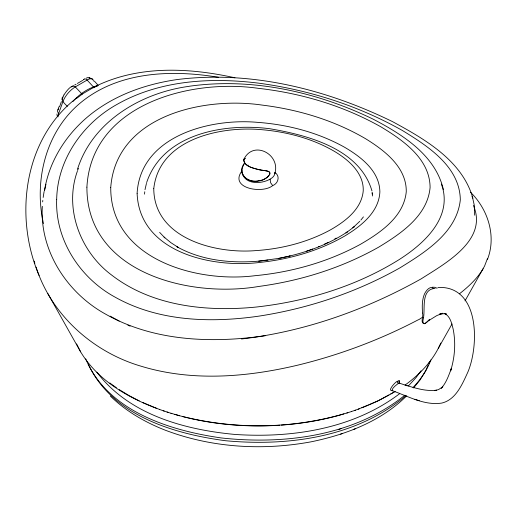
<?xml version="1.0" encoding="UTF-8"?>
<svg xmlns="http://www.w3.org/2000/svg" width="517" height="517" viewBox="0 0 517 517"><rect width="100%" height="100%" fill="white"/><g stroke="black" fill="none" stroke-linecap="round" stroke-linejoin="round"><path stroke-width="0.78" d="M42.329 206.354C39.531 250.887 67.236 293.042 105.546 314.103C153.736 341.394 211.789 343.475 265.421 335.695M57.956 116.887L58.55 113.824L62.99 101.397C65.407 95.451 69.86 90.326 75.275 86.908L87.218 80.012C89.047 78.597 93.428 77.628 93.448 81.091M242.208 172.407C244.431 185.525 263.89 184.285 272.226 177.706C273.409 176.704 274.469 175.405 274.74 173.835C281.17 154.292 252.91 139.416 243.669 159.779C244.179 166.5 253.492 168.135 258.733 169.634M474.671 215.214L474.38 205.714L472.796 198.58M274.766 173.628L274.786 172.794M144.501 194.153L144.773 191.768M42.659 201.888L42.808 200.409M43.163 197.442L44.1 191.536M270.12 179.166L270.578 182.695L272.692 185.603C278.185 183.632 280.453 175.916 274.915 172.549M45.942 184.272L44.456 190.876C49.393 159.346 68.276 131.156 93.564 112.15L95.264 110.916C119.207 93.441 147.952 83.786 177.098 79.566L178.268 79.418C251.617 70.474 326.124 89.318 391.899 121.327L393.153 121.973C425.174 139.364 462.308 160.755 472.913 198.295M145.006 189.661L146.453 183.367M258.959 180.853C263.916 181.377 276.634 171.579 265.221 170.7M269.874 173.874L269.79 172.413L268.627 171.476M423.526 317.722C422.925 316.061 419.3 319.894 418.014 319.926C380.06 339.811 339.624 354.959 297.999 365.099C246.9 377.248 192.279 381.746 141.374 366.294C93.267 352.271 51.506 315.292 36.061 267.069M487.46 258.532L484.558 266.087L465.016 300.881M244.334 163.43C236.456 172.93 248.205 183.923 258.5 180.924M242.324 167.754L241.84 170.358L242.027 172.885M487.453 259.444C496.591 236.153 487.951 209.288 470.541 192.272M242.376 167.592L244.541 163.094M146.634 182.579C163.055 133.354 224.824 122.904 269.79 128.733C307.822 135.228 359.696 148.715 371.975 190.96M77.35 171.256C63.882 208.7 80.413 251.863 111.678 275.089C152.25 306.374 206.477 311.945 255.98 307.066C306.18 301.514 355.987 286.489 399.027 259.676C422.628 244.677 450.94 219.602 442.778 188.362M58.55 113.824L57.465 111.123L58.97 106.748M59.552 106.806L61.374 101.687M62.156 99.497L62.938 97.306M269.822 174.035L269.46 174.836M77.595 170.507L78.403 168.29M77.55 169.104C92.575 121.359 141.296 92.827 188.718 86.378L189.829 86.171C252.225 77.511 316.307 91.78 372.602 118.891L373.856 119.537C402.795 134.724 435.443 155.32 443.347 189.468M63.313 96.278C59.313 99.445 65.368 104.305 67.391 106.321M430.913 359.903C427.016 370.262 420.631 379.549 413.005 387.524M399.105 383.394C401.606 377.416 393.34 383.129 399.79 383.394M63.972 94.87C65.943 91.916 71.721 83.373 75.275 86.908L82.119 94.126L92.039 88.317L98.023 85.68M243.817 159.385C243.727 166.293 253.175 168.096 258.532 169.589M428.179 364.976L425.762 370.676L419.901 380.189L413.568 387.95M428.78 363.554L429.685 361.422M63.436 95.975L63.888 95.031M440.788 343.023C433.472 360.271 420.056 374.205 405.05 385.068M422.551 313.16C423.843 316.242 419.785 322.944 424.276 323.771C426.525 322.627 424.806 323.765 423.636 323.422C422.247 321.929 423.223 319.551 423.507 317.793C425.22 308.416 420.935 289.152 435.081 288.408M243.804 159.423L245.291 158.299L243.869 159.294M83.45 79.754L84.659 78.752L86.41 79.275L93.467 86.992L94.327 87.127M438.293 348.361L452.045 323.926M483.098 268.769C477.139 278.715 468.486 286.696 459.445 293.811M363.425 216.882L360.866 220.087M421.032 370.831L416.082 377.552L408.43 385.921M72.832 101.616C79.263 94.159 88.485 87.858 97.991 85.557M57.859 109.85L58.764 108.997M268.969 175.58L266.682 177.758L263.392 179.586M399.234 380.771L398.859 382.102L399.641 383.116M359.806 221.289L352.846 227.803L354.255 226.75L345.957 232.928L347.25 231.965C326.576 245.665 302.665 253.776 278.443 258.455L290.153 255.973L289.694 256.07M429.433 319.7L425.368 323.306M429.349 319.726L428.89 320.217M428.587 320.605L426.428 322.582M406.763 395.751C381.132 421.303 345.899 434.7 311.001 441.835C263.502 450.611 213.437 447.871 167.928 431.178L166.338 430.603C145.736 422.693 126.161 411.506 110.302 396.009M405.742 395.776C356.698 437.447 287.782 446.52 225.619 440.736C173.757 433.899 112.008 415.552 88.22 364.052M242.079 170.797C228.54 188.453 262.591 194.095 272.692 185.603M77.162 98.03L82.462 93.978M404.889 395.201C354.055 436.07 284.344 444.891 221.244 437.938C169.692 430.532 107.562 411.222 85.706 358.83M76.775 97.887C23.75 138.595 13.888 216.442 39.092 275.458M399.441 393.844C352.982 429 291.743 438.28 234.86 434.435C184.414 429.73 128.772 414.569 96.912 372.214M426.299 322.582L425.905 322.86M429.31 320.223L436.813 315.583L442.875 313.244L439.444 314.181L444.168 313.677L446.501 314.174M392.571 392.881L393.773 392.144M395.195 391.615L377.119 401.36L358.165 409.18M397.334 381.249C395.318 381.979 386.503 391.543 392.649 390.606M398.277 383.543C396.862 384.422 390.141 389.656 392.791 390.6M390.742 393.967L391.97 393.25M71.391 86.914L73.382 85.764M74.713 85.001L76.038 84.232M77.363 83.463L82.675 80.4M334.854 238.841L336.14 238.111M388.894 395.046L382.528 398.504M83.618 79.864L84.025 79.657M379.239 400.171L381.869 398.84M247.488 165.421L248.128 165.117M326.738 243.055L328.146 242.376M378.567 400.494L368.976 404.889M324.605 244.056L326.04 243.391M95.471 86.384C138.679 65.155 189.112 67.649 234.931 77.796M365.435 406.368L368.272 405.186M318.343 246.79L319.474 246.325M361.829 407.797L364.711 406.653M262.998 179.742L259.844 180.685M86.358 78.106L87.696 77.602L89.771 77.893M341.634 428.412L338.913 429.414M310.219 249.905L312.585 249.045M340.567 434.183L342.008 433.666M353.706 429.362L355.373 428.755M354.449 410.511L359.218 408.831M308.429 250.532L309.625 250.112M351.437 411.532L355.463 410.175M306.62 251.146L307.828 250.739M346.862 413.018L351.65 411.467M347.786 412.708L339.068 415.313M343.876 413.897C291.704 428.916 235.513 429.614 182.856 416.566M338.409 415.494C319.771 420.618 300.603 423.733 281.332 425.116M433.42 288.324C429.905 285.054 424.858 291.989 423.901 295.511C422.001 301.094 422.098 307.104 422.538 312.921M278.708 258.41L258.804 261.15L268.013 260.116M259.437 180.763C253.026 182.107 244.024 180.116 242.053 173.001M241.471 338.984C304.675 331.643 365.862 309.857 421.232 278.812C445.227 263.437 488.41 240.075 473.372 205.417M432.477 287.181L434.875 287.316L437.117 288.247M437.893 287.439C479.854 285.442 479.285 345.459 467.749 372.356C462.295 384.125 455.955 399.719 441.822 403.066C424.392 405.774 408.042 396.138 392.125 390.639M258.888 261.137C231.054 263.45 201.759 260.613 177.001 246.803L178.43 247.546L170.843 242.641L164.057 237.057M279.762 425.226C249.181 427.229 218.258 424.987 188.401 417.994M263.192 170.403L264.29 170.565M263.689 170.474L265.544 170.752M263.34 170.423L261.143 170.08M263.017 170.377L260.394 169.951M218.465 77.291C172.083 69.588 118.988 71.249 81.027 102.392C45.929 130.904 33.708 180.504 43.48 223.602M265.828 170.797L266.475 170.907M260.555 169.983L258.597 169.602M260.161 169.912L258.998 169.686M266.688 170.946L268.485 171.418M184.31 416.999L187.665 417.826M183.645 416.838L174.856 414.401M179.664 415.791L170.92 413.232M167.036 412.017L171.831 413.542M446.565 314.11L444.413 313.431C450.229 316.126 451.658 323.254 453.099 328.877C455.949 342.784 454.857 357.363 450.611 370.87L451.393 368.35C448.756 375.277 446.378 382.69 441.259 388.254L442.778 386.787L438.623 389.553L434.752 390.652L436.471 390.18C426.047 391.556 415.733 388.138 405.845 385.327L407.086 385.734L399.66 383.246M414.899 399.318L419.268 400.714M163.204 410.744L167.993 412.333M91.58 78.7L89.111 77.867L92.582 79.082M159.423 409.425L164.199 411.08M159.721 409.496C128.843 398.329 97.965 380.745 80.626 351.864L47.835 293.559M156.767 408.411L142.608 402.484M127.867 325.148L130.084 326.117M139.222 400.888L129.476 395.815M119.156 321.07L110.147 316.126M128.856 395.46L119.22 389.605M116.364 387.692L111.956 384.551M109.843 382.942L111.426 384.15M159.63 232.359L164.858 237.878M94.34 81.053L97.862 84.988M80.626 351.864L76.587 343.902M441.382 184.097L442.584 187.652M472.015 196.202L472.603 197.985M34.212 261.091L34.859 263.347M372.382 194.024L372.143 192.589L372.473 196.001M56.935 113.986L57.161 115.659M137.115 193.352C139.377 252.574 212.313 268.413 259.954 262.41C289.514 259.301 318.821 250.958 344.652 236.069C360.743 226.356 378.916 212.332 379.879 191.897C379.575 170.862 360.601 156.522 344.018 146.938C317.457 132.242 287.368 124.487 257.188 122.322C209.799 118.128 140.378 135.997 137.115 193.352M56.683 199.342C55.041 239.61 79.76 277.7 114.509 296.823C158.047 321.496 210.522 323.144 258.952 316.126C308.294 308.5 356.51 292.415 400.009 267.819C425.446 252.109 456.841 232.508 460.317 199.872C459.897 166.655 427.772 146.065 402.491 130.555C358.074 105.507 308.539 89.777 258.048 83.088C210.484 77.24 159.456 80.251 116.991 104.421C82.843 123.389 57.393 159.617 56.683 199.342M86.908 187.16C86.733 273.26 190.036 298.231 258.862 286.437C300.765 280.828 341.937 267.922 378.799 247.081C400.979 233.587 427.462 215.854 430.092 187.581C430.021 158.848 403.04 140.191 380.932 126.865C343.294 105.636 300.997 93.092 258.138 88.304C189.875 78.474 91.341 104.544 86.908 187.16M110.735 187.574C110.457 259.288 196.609 283.129 254.881 275.71C291.62 272.259 327.952 262.016 360.407 244.328C380.376 232.702 403.829 216.862 406.265 191.749C406.666 167.191 384.448 150.357 365.558 138.705C334.021 120.241 298.283 109.52 262.119 105.087C203.394 96.42 115.963 115.711 110.735 187.574M153.769 188.692C154.085 238.479 215.117 253.886 255.301 250.642C281.332 248.987 307.305 242.454 330.292 229.962C345.097 221.541 361.551 209.269 363.231 190.928C363.955 173.137 348.742 160.005 334.822 151.597C312.662 138.562 287.187 131.861 261.699 129.677C220.462 125.896 159.12 138.937 153.769 188.692"/></g></svg>
